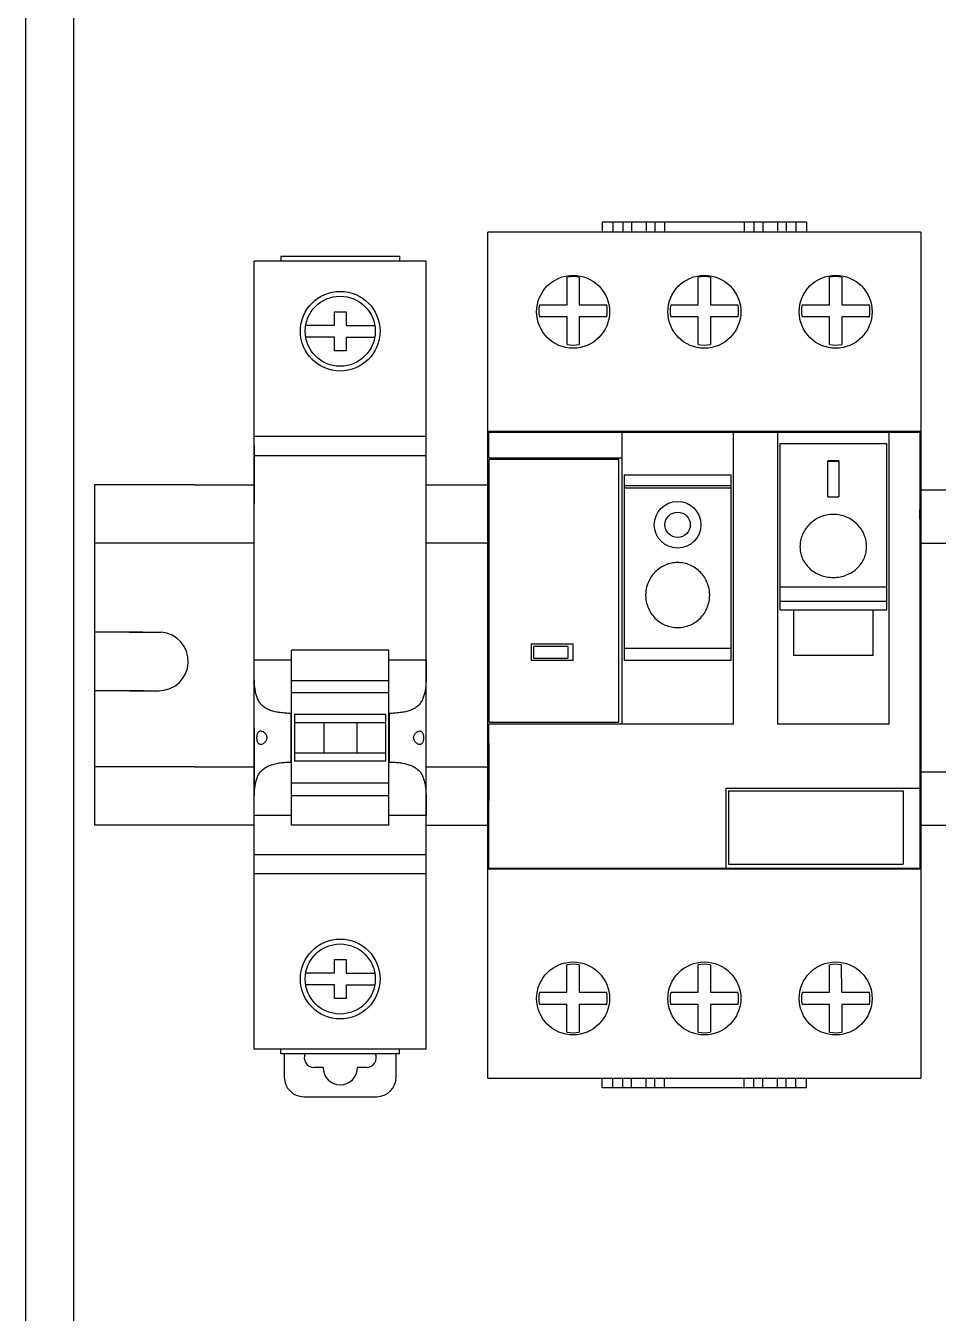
# Model space of a CAD drawing. Header units: millimetres. Extents: x -72 to 2978, y -1067 to 2817.
# Drawn here: x 1934.7 to 2028.5, y 152.6 to 285 of the extents above; entities that cross this region are included whole.
import ezdxf

# ---------------------------------------------------------------- set-up
doc = ezdxf.new("R2010")
doc.units = ezdxf.units.MM
doc.layers.add('00_COMPONENTS_1', color=7, linetype='Continuous')

msp = doc.modelspace()

# ---------------------------------------------------------------- linework, layer by layer
for p, q in [((1934.72, -69.35), (1934.72, 330.65)), ((2026.74, 263.8), (2026.74, 176.8)), ((1958.2, 241.81), (1958.2, 235.81)), ((1975.9, 235.81), (1975.9, 241.81)), ((1982.24, 240.29), (1982.24, 234.29)), ((2026.64, 234.29), (2026.74, 240.29)), ((1945.38, 222.67), (1948.15, 222.67)), ((1958.2, 212.81), (1958.2, 206.81)), ((1975.9, 206.81), (1975.9, 212.81)), ((1982.34, 211.29), (1982.34, 205.29)), ((2026.74, 205.29), (2026.74, 211.29))]:
    msp.add_line(p, q)
at = {"color": 30, "true_color": 0xf8991e}
msp.add_line((1939.65, -61.05), (1939.65, 322.37), dxfattribs=at)
at = {"color": 7, "linetype": 'Continuous'}
for p, q in [((1958.2, 179.8), (1958.2, 260.8)), ((1975.9, 260.8), (1958.2, 260.8)), ((1960.95, 261.3), (1960.95, 260.8)), ((1960.95, 261.3), (1973.15, 261.3)), ((1973.15, 261.3), (1973.15, 260.8)), ((1975.9, 179.8), (1975.9, 260.8)), ((1966.45, 254.2), (1966.45, 255.6)), ((1966.45, 255.6), (1967.65, 255.6)), ((1967.65, 255.6), (1967.65, 254.2)), ((1966.45, 254.2), (1963.5, 254.2)), ((1967.65, 254.2), (1970.6, 254.2)), ((1966.45, 253), (1963.5, 253)), ((1966.45, 251.6), (1966.45, 253)), ((1967.65, 253), (1967.65, 251.6)), ((1967.65, 253), (1970.6, 253)), ((1967.65, 251.6), (1966.45, 251.6)), ((1958.2, 242.8), (1975.9, 242.8)), ((1975.9, 240.8), (1958.2, 240.8)), ((1958.2, 219.81), (1962.05, 219.81)), ((1962.05, 202.81), (1962.05, 220.81)), ((1972.05, 220.81), (1962.05, 220.81)), ((1972.05, 202.81), (1972.05, 220.81)), ((1972.05, 219.81), (1975.9, 219.81)), ((1962.05, 217.69), (1972.05, 217.69)), ((1962.05, 216.46), (1972.05, 216.46)), ((1962, 209.3), (1962, 214.31)), ((1962.05, 214.31), (1962, 214.31)), ((1962.35, 214.2), (1962.35, 213.35)), ((1971.75, 214.2), (1962.35, 214.2)), ((1962.35, 213.35), (1962.35, 209.41)), ((1963.55, 213.35), (1962.35, 213.35)), ((1968.75, 213.35), (1963.55, 213.35)), ((1965.35, 213.35), (1965.35, 210.25)), ((1971.75, 213.35), (1968.75, 213.35)), ((1968.75, 213.35), (1968.75, 210.25)), ((1971.75, 213.35), (1971.75, 214.2)), ((1971.75, 209.41), (1971.75, 213.35)), ((1972.1, 214.31), (1972.05, 214.31)), ((1972.1, 209.3), (1972.1, 214.31)), ((1962, 209.3), (1962.05, 209.3)), ((1962.35, 210.25), (1971.75, 210.25)), ((1971.75, 209.41), (1962.35, 209.41)), ((1972.05, 209.3), (1972.1, 209.3)), ((1972.05, 207.13), (1962.05, 207.13)), ((1962.05, 205.86), (1972.05, 205.86)), ((1962.05, 203.8), (1958.2, 203.8)), ((1972.05, 202.81), (1962.05, 202.81)), ((1975.9, 203.8), (1972.05, 203.8)), ((1958.2, 199.8), (1975.9, 199.8)), ((1975.9, 197.8), (1958.2, 197.8)), ((1966.45, 189), (1967.65, 189)), ((1966.45, 187.6), (1966.45, 189)), ((1967.65, 189), (1967.65, 187.6)), ((1966.45, 187.6), (1963.5, 187.6)), ((1967.65, 187.6), (1970.6, 187.6)), ((1966.45, 186.4), (1963.5, 186.4)), ((1966.45, 185), (1966.45, 186.4)), ((1967.65, 186.4), (1970.6, 186.4)), ((1967.65, 186.4), (1967.65, 185)), ((1967.65, 185), (1966.45, 185)), ((1975.9, 179.8), (1958.2, 179.8)), ((1960.95, 179.3), (1960.95, 179.8)), ((1973.15, 179.3), (1960.95, 179.3)), ((1961.3, 179.3), (1961.3, 176.9)), ((1972.8, 176.9), (1972.8, 179.3)), ((1973.15, 179.3), (1973.15, 179.8)), ((1965.28, 177.9), (1964.35, 177.9)), ((1969.75, 177.9), (1968.82, 177.9)), ((1963.3, 174.9), (1970.8, 174.9))]:
    msp.add_line(p, q, dxfattribs=at)
at = {"color": 6}
for p, q in [((1952.05, 237.8), (1941.77, 237.8)), ((1941.77, 237.8), (1941.77, 231.8)), ((1952.05, 231.8), (1941.77, 231.8)), ((1941.77, 231.8), (1941.77, 202.8)), ((1952.05, 208.8), (1941.77, 208.8)), ((1952.05, 202.8), (1941.77, 202.8))]:
    msp.add_line(p, q, dxfattribs=at)
at = {"color": 6, "linetype": 'ByBlock'}
for p, q in [((1952.05, 237.8), (1958.2, 237.8)), ((1975.9, 237.8), (1982.35, 237.8)), ((2026.69, 237.29), (2033.03, 237.29)), ((1958.2, 231.8), (1952.05, 231.8)), ((1982.35, 231.8), (1975.9, 231.8)), ((2026.64, 231.8), (2033.03, 231.8)), ((1946.76, 222.67), (1941.77, 222.67)), ((1946.76, 222.67), (1948.64, 222.67)), ((1946.9, 216.64), (1941.77, 216.64)), ((1945.38, 216.64), (1948.43, 216.64)), ((1952.05, 208.8), (1958.2, 208.8)), ((1975.9, 208.8), (1982.34, 208.8)), ((2026.74, 208.29), (2033.03, 208.29)), ((1958.2, 202.8), (1952.05, 202.8)), ((1975.9, 202.8), (1982.24, 202.8)), ((2026.64, 202.8), (2033.03, 202.8))]:
    msp.add_line(p, q, dxfattribs=at)
at = {"color": 7, "linetype": 'Continuous'}
for centre, radius in [((1967.05, 253.6), 4.1), ((1967.05, 253.6), 3.6), ((1967.05, 187), 4.1), ((1967.05, 187), 3.6)]:
    msp.add_circle(centre, radius, dxfattribs=at)
at = {"color": 6, "linetype": 'ByBlock'}
msp.add_arc((1948.4, 219.66), 3.02, 269.4277, 85.4019, dxfattribs=at)
at = {"color": 7, "linetype": 'Continuous'}
for centre, radius, start, end in [((1964.35, 178.9), 1, 154.0053, 270), ((1969.75, 178.9), 1, 270, 25.9947), ((1967.05, 177.9), 1.77, 180, 0), ((1963.3, 176.9), 2, 180, 270), ((1970.8, 176.9), 2, 270, 0)]:
    msp.add_arc(centre, radius, start, end, dxfattribs=at)
for points, knots in [([(1962, 214.31), (1961.81, 214.31), (1961.44, 214.32), (1960.89, 214.38), (1960.45, 214.45), (1960.11, 214.54), (1959.81, 214.63), (1959.46, 214.79), (1959.09, 215.04), (1958.8, 215.36), (1958.58, 215.73), (1958.43, 216.14), (1958.32, 216.6), (1958.26, 217.08), (1958.22, 217.6), (1958.21, 218.13), (1958.2, 218.87), (1958.2, 219.43), (1958.2, 219.81)], [0, 0, 0, 0, 0.07078, 0.139987, 0.206206, 0.237857, 0.26842, 0.326241, 0.380415, 0.432713, 0.485354, 0.540138, 0.598017, 0.659194, 0.723415, 0.790202, 0.858974, 1, 1, 1, 1]), ([(1975.9, 219.81), (1975.9, 219.43), (1975.9, 218.87), (1975.89, 218.13), (1975.88, 217.6), (1975.84, 217.08), (1975.78, 216.6), (1975.67, 216.14), (1975.52, 215.73), (1975.3, 215.36), (1975.01, 215.04), (1974.64, 214.79), (1974.29, 214.63), (1973.99, 214.54), (1973.66, 214.45), (1973.21, 214.38), (1972.66, 214.32), (1972.29, 214.31), (1972.1, 214.31)], [0, 0, 0, 0, 0.141026, 0.209798, 0.276585, 0.340806, 0.401983, 0.459862, 0.514646, 0.567287, 0.619585, 0.673759, 0.73158, 0.762143, 0.793794, 0.860013, 0.92922, 1, 1, 1, 1]), ([(1958.49, 211.81), (1958.49, 211.85), (1958.49, 211.95), (1958.51, 212.09), (1958.54, 212.21), (1958.59, 212.32), (1958.64, 212.4), (1958.71, 212.46), (1958.79, 212.5), (1958.84, 212.51), (1958.87, 212.51)], [0, 0, 0, 0, 0.166485, 0.32576, 0.471923, 0.601472, 0.714318, 0.814042, 0.906983, 1, 1, 1, 1]), ([(1958.87, 211.11), (1958.84, 211.11), (1958.79, 211.11), (1958.71, 211.15), (1958.64, 211.21), (1958.59, 211.29), (1958.54, 211.4), (1958.51, 211.52), (1958.49, 211.66), (1958.49, 211.76), (1958.49, 211.81)], [0, 0, 0, 0, 0.093017, 0.185958, 0.285682, 0.398528, 0.528077, 0.67424, 0.833516, 1, 1, 1, 1]), ([(1958.87, 212.51), (1958.94, 212.51), (1959.04, 212.48), (1959.16, 212.4), (1959.26, 212.32), (1959.35, 212.23), (1959.43, 212.1), (1959.48, 211.96), (1959.5, 211.86), (1959.5, 211.81)], [0, 0, 0, 0, 0.192565, 0.303251, 0.423797, 0.554199, 0.694427, 0.843968, 1, 1, 1, 1]), ([(1959.5, 211.81), (1959.5, 211.75), (1959.48, 211.65), (1959.43, 211.51), (1959.35, 211.39), (1959.26, 211.29), (1959.16, 211.21), (1959.04, 211.14), (1958.94, 211.11), (1958.87, 211.11)], [0, 0, 0, 0, 0.15603, 0.305572, 0.4458, 0.576202, 0.696749, 0.807435, 1, 1, 1, 1]), ([(1974.6, 211.81), (1974.6, 211.86), (1974.62, 211.96), (1974.67, 212.1), (1974.75, 212.23), (1974.84, 212.32), (1974.94, 212.4), (1975.06, 212.48), (1975.16, 212.51), (1975.23, 212.51)], [0, 0, 0, 0, 0.15603, 0.305572, 0.4458, 0.576202, 0.696749, 0.807435, 1, 1, 1, 1]), ([(1975.23, 211.11), (1975.16, 211.11), (1975.06, 211.14), (1974.94, 211.21), (1974.84, 211.29), (1974.75, 211.39), (1974.67, 211.51), (1974.62, 211.65), (1974.6, 211.75), (1974.6, 211.81)], [0, 0, 0, 0, 0.192565, 0.303251, 0.423797, 0.554199, 0.694427, 0.843968, 1, 1, 1, 1]), ([(1975.23, 212.51), (1975.26, 212.51), (1975.31, 212.5), (1975.39, 212.46), (1975.46, 212.4), (1975.51, 212.32), (1975.56, 212.21), (1975.59, 212.09), (1975.61, 211.95), (1975.61, 211.85), (1975.61, 211.81)], [0, 0, 0, 0, 0.093016, 0.185958, 0.285682, 0.398528, 0.528077, 0.67424, 0.833516, 1, 1, 1, 1]), ([(1975.61, 211.81), (1975.61, 211.76), (1975.61, 211.66), (1975.59, 211.52), (1975.56, 211.4), (1975.51, 211.29), (1975.46, 211.21), (1975.39, 211.15), (1975.31, 211.11), (1975.26, 211.11), (1975.23, 211.11)], [0, 0, 0, 0, 0.166485, 0.32576, 0.471923, 0.601472, 0.714318, 0.814042, 0.906983, 1, 1, 1, 1]), ([(1958.2, 203.8), (1958.2, 204.18), (1958.2, 204.74), (1958.21, 205.48), (1958.22, 206.01), (1958.26, 206.53), (1958.32, 207.01), (1958.43, 207.47), (1958.58, 207.88), (1958.8, 208.26), (1959.09, 208.57), (1959.46, 208.82), (1959.81, 208.98), (1960.11, 209.07), (1960.45, 209.16), (1960.89, 209.24), (1961.44, 209.29), (1961.81, 209.3), (1962, 209.3)], [0, 0, 0, 0, 0.141026, 0.209798, 0.276585, 0.340806, 0.401983, 0.459862, 0.514646, 0.567287, 0.619585, 0.673759, 0.73158, 0.762143, 0.793794, 0.860013, 0.92922, 1, 1, 1, 1]), ([(1972.1, 209.3), (1972.29, 209.3), (1972.66, 209.29), (1973.21, 209.24), (1973.66, 209.16), (1973.99, 209.07), (1974.29, 208.98), (1974.64, 208.82), (1975.01, 208.57), (1975.3, 208.26), (1975.52, 207.88), (1975.67, 207.47), (1975.78, 207.01), (1975.84, 206.53), (1975.88, 206.01), (1975.89, 205.48), (1975.9, 204.74), (1975.9, 204.18), (1975.9, 203.8)], [0, 0, 0, 0, 0.07078, 0.139987, 0.206206, 0.237857, 0.26842, 0.326241, 0.380415, 0.432713, 0.485354, 0.540138, 0.598017, 0.659194, 0.723415, 0.790202, 0.858974, 1, 1, 1, 1])]:
    msp.add_open_spline(points, degree=3, knots=knots, dxfattribs=at)
at = {"layer": '00_COMPONENTS_1', "color": 7}
for p, q in [((1993.99, 264.8), (1993.99, 263.8)), ((2014.99, 264.8), (1993.99, 264.8)), ((1995.09, 264.8), (1995.09, 263.8)), ((1996.09, 264.8), (1996.09, 263.8)), ((1996.99, 264.8), (1996.99, 263.8)), ((1998.49, 264.8), (1998.49, 263.8)), ((1999.39, 264.8), (1999.39, 263.8)), ((2000.39, 264.8), (2000.39, 263.8)), ((2008.59, 264.8), (2008.59, 263.8)), ((2009.59, 264.8), (2009.59, 263.8)), ((2010.49, 264.8), (2010.49, 263.8)), ((2011.99, 264.8), (2011.99, 263.8)), ((2012.89, 264.8), (2012.89, 263.8)), ((2013.89, 264.8), (2013.89, 263.8)), ((2014.99, 264.8), (2014.99, 263.8)), ((1982.24, 176.8), (1982.24, 263.8)), ((2026.74, 263.8), (1982.24, 263.8)), ((2026.74, 263.8), (2026.74, 176.8)), ((1990.37, 256.33), (1990.37, 259.17)), ((1991.62, 259.16), (1991.62, 256.33)), ((2003.86, 256.33), (2003.86, 259.16)), ((2005.12, 259.16), (2005.12, 256.33)), ((2017.36, 256.33), (2017.36, 259.16)), ((2018.62, 259.16), (2018.62, 256.33)), ((1987.53, 256.33), (1990.37, 256.33)), ((1991.62, 256.33), (1994.46, 256.33)), ((2001.03, 256.33), (2003.86, 256.33)), ((2005.12, 256.33), (2007.96, 256.33)), ((2014.53, 256.33), (2017.36, 256.33)), ((2018.62, 256.33), (2021.46, 256.33)), ((1990.37, 255.08), (1987.52, 255.08)), ((1990.37, 252.23), (1990.37, 255.08)), ((1991.62, 255.08), (1991.62, 252.23)), ((1994.46, 255.08), (1991.62, 255.08)), ((2003.86, 255.07), (2001.03, 255.07)), ((2003.86, 252.23), (2003.86, 255.07)), ((2005.12, 255.07), (2005.12, 252.23)), ((2007.96, 255.07), (2005.12, 255.07)), ((2017.36, 255.07), (2014.53, 255.07)), ((2017.36, 252.23), (2017.36, 255.07)), ((2018.62, 255.07), (2018.62, 252.23)), ((2021.46, 255.07), (2018.62, 255.07)), ((2026.74, 243.3), (1982.24, 243.3)), ((1982.34, 240.6), (1982.34, 243.2)), ((2026.64, 243.2), (1982.34, 243.2)), ((1995.99, 243.2), (1995.99, 213.2)), ((2007.49, 213.2), (2007.49, 243.2)), ((2011.99, 243.2), (2011.99, 213.2)), ((2023.49, 213.2), (2023.49, 243.2)), ((2026.64, 243.2), (2026.64, 198.4)), ((2012.24, 242.05), (2012.24, 224.95)), ((2012.24, 242.05), (2023.24, 242.05)), ((2023.24, 224.95), (2023.24, 242.05)), ((1982.34, 240.6), (1995.99, 240.6)), ((1982.35, 213.4), (1982.35, 240.4)), ((1995.66, 240.4), (1982.35, 240.4)), ((1983.35, 240.4), (1983.35, 240.6)), ((1995.66, 240.6), (1995.66, 240.4)), ((1995.66, 240.4), (1995.66, 213.4)), ((2017.19, 236.59), (2017.19, 240.29)), ((2018.3, 240.29), (2017.19, 240.29)), ((2018.3, 240.19), (2017.19, 240.19)), ((2018.3, 240.29), (2018.3, 236.59)), ((1996.24, 238.85), (1996.24, 219.76)), ((1996.24, 238.85), (2007.24, 238.85)), ((2007.24, 219.76), (2007.24, 238.85)), ((1996.24, 237.75), (2007.24, 237.75)), ((2007.24, 237.46), (1996.24, 237.46)), ((2017.19, 236.59), (2018.3, 236.59)), ((2012.24, 227.33), (2023.24, 227.33)), ((2023.24, 225.8), (2012.24, 225.8)), ((2012.24, 224.95), (2023.24, 224.95)), ((2013.64, 224.95), (2013.64, 222.22)), ((2013.65, 224.95), (2013.65, 220.27)), ((2021.85, 220.27), (2021.85, 224.95)), ((1986.68, 221.45), (1986.68, 219.74)), ((1986.95, 220), (1986.95, 221.2)), ((1990.45, 221.2), (1986.95, 221.2)), ((1990.45, 221.2), (1990.45, 220)), ((1990.99, 219.74), (1990.99, 221.45)), ((1986.95, 220), (1990.45, 220)), ((1996.24, 221), (2007.24, 221)), ((2007.24, 219.76), (1996.24, 219.76)), ((2021.85, 220.27), (2013.65, 220.27)), ((1982.34, 198.4), (1982.34, 213.2)), ((2007.49, 213.2), (1982.34, 213.2)), ((1982.35, 213.4), (1995.66, 213.4)), ((2023.49, 213.2), (2011.99, 213.2)), ((2006.69, 206.62), (2026.64, 206.62)), ((2006.69, 206.62), (2006.69, 198.4)), ((2006.97, 206.35), (2024.92, 206.35)), ((2006.97, 206.35), (2006.97, 198.79)), ((2024.92, 206.35), (2024.92, 198.79)), ((2006.97, 198.79), (2024.92, 198.79)), ((2026.74, 198.3), (1982.24, 198.3)), ((1982.34, 198.4), (2026.64, 198.4)), ((1990.36, 185.63), (1990.36, 188.46)), ((1991.62, 188.46), (1991.62, 185.63)), ((2003.86, 185.63), (2003.86, 188.46)), ((2005.12, 188.46), (2005.12, 185.63)), ((2017.36, 185.63), (2017.36, 188.46)), ((2018.63, 185.63), (2018.6, 188.47)), ((1987.53, 185.63), (1990.36, 185.63)), ((1991.62, 185.63), (1994.46, 185.63)), ((2001.03, 185.63), (2003.86, 185.63)), ((2005.12, 185.63), (2007.96, 185.63)), ((2014.53, 185.63), (2017.36, 185.63)), ((2018.63, 185.63), (2021.46, 185.63)), ((1990.36, 184.37), (1987.53, 184.37)), ((1990.36, 181.53), (1990.36, 184.37)), ((1994.46, 184.37), (1991.62, 184.37)), ((1991.62, 184.37), (1991.62, 181.53)), ((2003.86, 184.37), (2001.03, 184.37)), ((2003.86, 181.53), (2003.86, 184.37)), ((2007.96, 184.37), (2005.12, 184.37)), ((2005.12, 184.37), (2005.12, 181.53)), ((2017.36, 184.37), (2014.53, 184.37)), ((2017.36, 181.53), (2017.36, 184.37)), ((2021.46, 184.37), (2018.63, 184.37)), ((2018.63, 184.37), (2018.63, 181.53)), ((1982.24, 176.8), (2026.74, 176.8)), ((1993.99, 175.8), (1993.99, 176.8)), ((1995.09, 175.8), (1995.09, 176.8)), ((1996.09, 175.8), (1996.09, 176.8)), ((1996.99, 175.8), (1996.99, 176.8)), ((1998.49, 175.8), (1998.49, 176.8)), ((1999.39, 175.8), (1999.39, 176.8)), ((2000.39, 175.8), (2000.39, 176.8)), ((2008.59, 175.8), (2008.59, 176.8)), ((2009.59, 175.8), (2009.59, 176.8)), ((2010.49, 175.8), (2010.49, 176.8)), ((2011.99, 175.8), (2011.99, 176.8)), ((2012.89, 175.8), (2012.89, 176.8)), ((2013.89, 175.8), (2013.89, 176.8)), ((2014.99, 175.8), (2014.99, 176.8)), ((2014.99, 175.8), (1993.99, 175.8))]:
    msp.add_line(p, q, dxfattribs=at)
for centre, radius in [((1990.99, 255.6), 3.75), ((2004.49, 255.6), 3.75), ((2017.99, 255.6), 3.75), ((2001.74, 233.7), 2.4), ((2001.74, 233.7), 1.3), ((1990.99, 185), 3.75), ((2004.49, 185), 3.75), ((2017.99, 185), 3.75)]:
    msp.add_circle(centre, radius, dxfattribs=at)
for centre, radius, start, end in [((1990.99, 255.7), 3.52, 79.7046, 100.2128), ((2004.49, 255.7), 3.52, 79.7046, 100.2954), ((2017.99, 255.7), 3.52, 79.7046, 100.2954), ((1990.99, 255.7), 3.52, 169.7046, 190.1303), ((1990.99, 255.7), 3.52, 349.8697, 10.2954), ((2004.49, 255.7), 3.52, 169.7046, 190.2954), ((2004.49, 255.7), 3.52, 349.7046, 10.2954), ((2017.99, 255.7), 3.52, 169.7046, 190.2954), ((2017.99, 255.7), 3.52, 349.7046, 10.2954), ((1990.99, 255.7), 3.52, 259.7872, 280.2954), ((2004.49, 255.7), 3.52, 259.7046, 280.2954), ((2017.99, 255.7), 3.52, 259.7046, 280.2954), ((1988.99, 668.51), 447.06, 269.7031, 270.2557), ((1988.99, -228.05), 447.8, 89.7448, 90.2964), ((1990.99, 185), 3.52, 79.7046, 100.2954), ((2004.49, 185), 3.52, 79.7046, 100.2954), ((2017.99, 185), 3.52, 80.1573, 100.2954), ((1990.99, 185), 3.52, 169.7046, 190.2954), ((1990.99, 185), 3.52, 349.7046, 10.2954), ((2004.49, 185), 3.52, 169.7046, 190.2954), ((2004.49, 185), 3.52, 349.7046, 10.2954), ((2017.99, 185), 3.52, 169.7046, 190.2954), ((2017.99, 185), 3.52, 349.7046, 10.2954), ((1990.99, 185), 3.52, 259.7046, 280.2954), ((2004.49, 185), 3.52, 259.7046, 280.2954), ((2017.99, 185), 3.52, 259.7046, 280.3517)]:
    msp.add_arc(centre, radius, start, end, dxfattribs=at)
for points, knots in [([(2017.74, 234.77), (2017.51, 234.77), (2017.04, 234.72), (2016.36, 234.51), (2015.76, 234.17), (2015.25, 233.74), (2014.84, 233.23), (2014.54, 232.66), (2014.36, 232.06), (2014.3, 231.45), (2014.36, 230.85), (2014.54, 230.27), (2014.84, 229.72), (2015.25, 229.24), (2015.76, 228.83), (2016.37, 228.52), (2017.04, 228.33), (2017.51, 228.28), (2017.74, 228.28)], [0, 0, 0, 0, 0.067846, 0.134947, 0.200689, 0.26474, 0.326957, 0.387455, 0.446498, 0.504506, 0.562043, 0.619762, 0.678378, 0.738596, 0.80093, 0.865551, 0.932196, 1, 1, 1, 1]), ([(2017.74, 228.28), (2017.98, 228.28), (2018.45, 228.33), (2019.12, 228.52), (2019.72, 228.83), (2020.24, 229.24), (2020.65, 229.72), (2020.95, 230.27), (2021.13, 230.85), (2021.19, 231.45), (2021.13, 232.06), (2020.95, 232.66), (2020.65, 233.22), (2020.24, 233.74), (2019.73, 234.17), (2019.12, 234.51), (2018.45, 234.72), (2017.98, 234.77), (2017.74, 234.77)], [0, 0, 0, 0, 0.067788, 0.134409, 0.199019, 0.261343, 0.321544, 0.380152, 0.437862, 0.49539, 0.553405, 0.612453, 0.672956, 0.735192, 0.799252, 0.865006, 0.932137, 1, 1, 1, 1]), ([(2001.74, 229.82), (2001.53, 229.82), (2001.09, 229.78), (2000.46, 229.58), (1999.89, 229.26), (1999.39, 228.84), (1998.98, 228.32), (1998.68, 227.74), (1998.49, 227.11), (1998.43, 226.46), (1998.49, 225.81), (1998.68, 225.19), (1998.98, 224.61), (1999.39, 224.1), (1999.89, 223.68), (2000.46, 223.37), (2001.09, 223.17), (2001.53, 223.13), (2001.74, 223.13)], [0, 0, 0, 0, 0.062767, 0.12557, 0.188302, 0.250997, 0.313624, 0.376154, 0.438571, 0.50087, 0.563075, 0.625225, 0.687384, 0.74962, 0.811997, 0.874531, 0.937246, 1, 1, 1, 1]), ([(2001.74, 223.13), (2001.96, 223.13), (2002.4, 223.17), (2003.03, 223.37), (2003.6, 223.68), (2004.1, 224.1), (2004.51, 224.61), (2004.81, 225.19), (2004.99, 225.81), (2005.06, 226.46), (2004.99, 227.11), (2004.81, 227.74), (2004.51, 228.32), (2004.1, 228.84), (2003.6, 229.26), (2003.03, 229.58), (2002.4, 229.78), (2001.96, 229.82), (2001.74, 229.82)], [0, 0, 0, 0, 0.062765, 0.125469, 0.187998, 0.250369, 0.312596, 0.374747, 0.4369, 0.499102, 0.561404, 0.623825, 0.686359, 0.748992, 0.811686, 0.874433, 0.937222, 1, 1, 1, 1])]:
    msp.add_open_spline(points, degree=3, knots=knots, dxfattribs=at)

doc.saveas('drawing.dxf')
